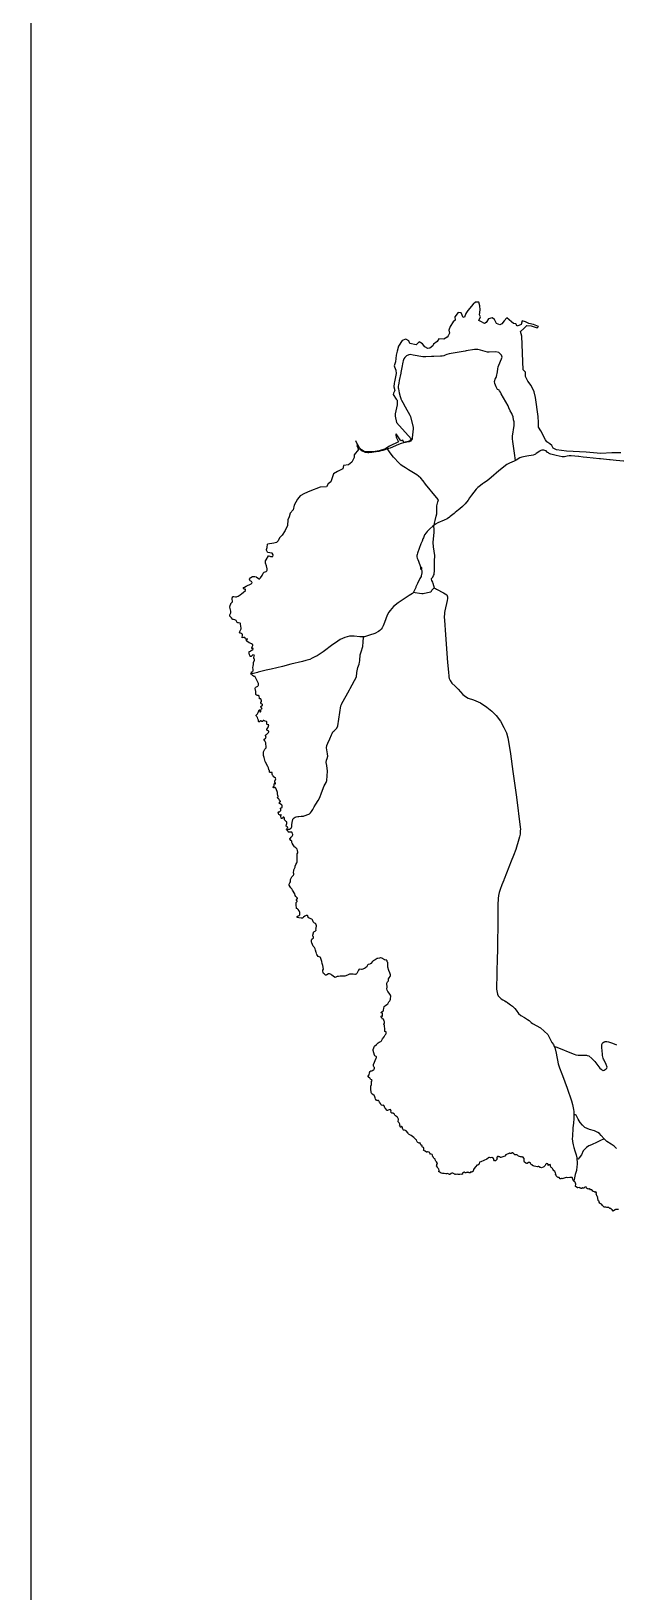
# Model space of a CAD drawing. Extents: x 0 to 452, y 0 to 685.
# Drawn here: x 0 to 90.6, y 123.3 to 365.3 of the extents above; entities that cross this region are included whole.
import ezdxf

# ---------------------------------------------------------------- set-up
doc = ezdxf.new("R2010")
doc.units = 0
doc.layers.get('0').update_dxf_attribs({"linetype": 'CONTINUOUS'})

msp = doc.modelspace()

# ---------------------------------------------------------------- linework, layer by layer
at = {"color": 7}
msp.add_lwpolyline([(0, 684.671111), (451.555556, 684.671111), (451.555556, 0), (0, 0), (0, 684.671111)], close=True, dxfattribs=at)
for points in [[(76.037943, 317.975148), (75.838403, 318.732517), (76.359852, 319.174592), (76.847127, 319.647535), (77.530634, 319.585799), (78.413681, 319.285937), (78.651806, 319.493194), (77.875694, 319.831641), (77.121632, 319.966137), (76.612309, 320.221901), (76.125035, 320.386163), (75.940929, 319.808489), (75.357743, 319.554931), (75.140564, 319.888967), (74.758021, 319.938576), (74.440521, 320.227413), (73.731658, 320.823828), (73.307222, 320.354193), (72.951137, 319.925347), (72.632535, 319.743446), (72.116597, 319.940781), (71.833273, 320.592318), (71.466163, 320.83816), (70.876363, 320.705868), (70.520278, 320.116068), (70.251285, 319.967239), (69.707787, 320.249462), (69.482891, 320.39388), (69.407925, 320.442387), (69.644948, 320.991398), (69.514861, 321.31), (69.597543, 322.061857), (69.523681, 322.686936), (69.375955, 323.278941), (68.876554, 323.249175), (68.499523, 322.952621), (67.66829, 321.98138), (67.373941, 321.526076), (67.164479, 320.921944), (66.968247, 320.888871), (66.669488, 321.592222)], [(66.669488, 321.592222), (66.182213, 321.671597), (65.692734, 321.012344), (65.747856, 320.474357), (65.389566, 320.195443), (64.925443, 319.521857), (64.750156, 318.926545), (64.827326, 318.459114), (64.629991, 318.05783), (64.480061, 317.843958), (63.97625, 317.535278), (63.202344, 317.602526), (62.924531, 317.162656), (62.387648, 316.769088), (62.239922, 316.519939), (61.79454, 316.125269), (61.464913, 316.06684), (61.032761, 316.341345), (60.652422, 316.826415), (60.119948, 317.094306), (59.659132, 316.67428), (58.691198, 316.86059), (58.519219, 317.292743), (58.076042, 317.524253), (57.532543, 317.340148), (56.961484, 316.453793), (56.757535, 315.695321), (56.603194, 315.044887), (56.48303, 313.993168), (56.282387, 313.394549), (56.343021, 313.236901), (56.530434, 312.743012), (56.577838, 312.233689), (56.318768, 310.926207), (56.275773, 310.707925), (56.199705, 310.162222), (56.36066, 309.583446), (56.188681, 309.171137), (56.126944, 308.961675)], [(91.413542, 299.903003), (90.033299, 299.885364), (88.283741, 299.820321), (86.040295, 300.013246), (82.967821, 300.141128), (81.422213, 300.366024), (80.92612, 300.642734), (80.703429, 301.044019), (80.390338, 301.308602), (79.93283, 301.638229), (79.705729, 301.909427), (79.029939, 303.308412), (78.666137, 303.910338), (78.62645, 304.629123), (78.61322, 305.550755), (78.195399, 308.506371), (77.973811, 309.354141), (77.525122, 310.355148), (76.986033, 311.037552), (76.629948, 311.735391), (76.624436, 312.436537), (76.272761, 312.783802), (76.037943, 317.975148)], [(56.126944, 308.961675), (56.554688, 308.237378), (56.731076, 308.065399), (56.736588, 307.364253), (56.398143, 305.957552), (56.40145, 305.608082), (56.643984, 304.634635), (58.89625, 302.094635), (58.666944, 301.714297), (57.768463, 301.519167), (57.58987, 301.852101), (57.305443, 301.74296), (56.586658, 302.855312), (56.515, 302.716406), (56.554688, 302.345989), (56.94605, 301.606259), (55.519505, 300.935981), (55.141372, 300.678012), (54.93191, 300.508238), (53.944132, 300.205069), (53.021398, 300.079392), (52.158194, 300.046319), (51.602569, 300.124592), (51.178134, 300.352795), (50.882682, 300.689037), (50.631328, 301.170799), (50.462656, 301.049531), (50.76362, 300.448707), (50.09224, 299.621884), (50.080113, 299.195243), (49.706389, 298.473151), (49.198168, 298.025564), (48.431979, 297.936267), (48.288663, 297.433559), (47.46184, 297.001406), (46.846684, 296.629887), (46.457526, 295.422726), (46.055139, 295.076562), (45.798273, 294.624566), (44.789549, 294.561727), (43.192127, 293.977439), (42.371918, 293.614739), (41.671875, 293.237708), (41.266181, 292.728385), (40.786623, 291.801241), (40.589288, 291.055998), (40.137292, 290.558802), (40.012717, 289.974514), (39.808768, 289.539054), (39.731597, 288.650495), (39.361181, 287.846823), (38.89375, 287.144575), (38.513412, 286.714627), (38.267569, 286.252708), (38.005191, 285.988125), (37.638082, 285.912057), (36.632665, 285.723542)], [(32.86125, 278.266701), (33.217335, 278.535694), (33.236076, 278.57428), (33.204106, 278.707674), (33.156701, 278.745156), (33.008976, 278.783741), (32.951649, 278.825634), (32.924088, 278.867526), (32.904245, 278.938082), (32.90645, 278.985486), (32.920781, 279.011944), (33.0652, 279.103446), (33.343012, 279.20928), (34.105894, 279.609462), (34.159913, 279.651354), (34.204011, 279.705373), (34.233776, 279.785851), (34.218342, 279.867431), (34.161016, 279.931371), (33.955963, 280.074687), (33.856745, 280.268715), (33.857847, 280.302891), (34.003368, 280.536606), (34.062899, 280.582908), (34.314254, 280.718507), (34.446545, 280.757092), (34.524818, 280.753785), (34.680261, 280.707482), (34.850035, 280.679922), (34.941537, 280.649054), (35.337309, 280.395495), (35.370382, 280.383368), (35.423299, 280.385573), (35.462986, 280.409826), (35.542361, 280.499123), (35.784896, 280.897101), (35.972309, 281.254288), (36.017509, 281.319332), (36.120035, 281.396502), (36.425408, 281.517769), (36.521319, 281.597144), (36.565417, 281.693056), (36.576441, 281.804401), (36.569826, 281.933385), (36.457379, 282.382075), (36.310755, 282.818637), (36.304141, 282.891398), (36.327292, 283.152674), (36.424306, 283.340087), (36.792518, 283.936502), (36.832205, 283.936502), (37.013004, 283.87697), (37.119939, 283.854922), (37.408776, 283.827361), (37.440747, 283.832873), (37.46059, 283.850512), (37.499175, 284.033516), (37.491458, 284.094149), (37.340425, 284.330069), (37.284201, 284.36204), (36.663533, 284.450234), (36.613924, 284.485512), (36.48053, 284.83388), (36.475018, 284.920972), (36.565417, 285.205399), (36.632665, 285.723542)], [(41.585886, 228.20533), (41.621163, 228.263759), (41.636597, 228.346441), (41.632188, 228.649609), (41.613446, 228.768672), (41.563837, 228.874505), (41.39737, 229.07184), (41.269488, 229.184288), (41.127274, 229.264766), (41.103021, 229.303351), (41.050104, 229.825903), (41.055616, 229.972526), (41.099713, 230.164349), (41.123967, 230.215061), (41.225391, 230.327509), (41.251849, 230.374913), (41.255156, 230.411293), (41.232005, 230.443264), (41.140504, 230.499488), (41.115148, 230.54138), (41.118455, 230.602014), (41.247439, 230.748637), (41.267283, 230.805963), (41.262873, 230.840139), (41.222083, 230.910694), (41.026953, 231.125668), (40.92112, 231.289931), (40.845052, 231.523646), (40.52645, 232.117856), (40.416207, 232.279913), (40.227691, 232.462917), (40.161545, 232.61395), (40.00941, 232.853177), (39.975234, 232.965625), (39.987361, 233.039488), (40.113038, 233.251155), (40.176979, 233.386753), (40.193516, 233.456207), (40.207847, 233.749453), (40.24092, 233.859696), (40.410694, 234.154045), (40.477943, 234.238932), (40.638898, 234.403194), (40.697326, 234.525564), (40.698429, 234.623681), (40.664254, 234.789045), (40.660946, 234.873932), (40.698429, 235.07678), (40.714965, 235.266398), (40.740321, 235.352387), (40.907891, 235.640121), (40.931042, 235.712882), (40.934349, 235.8573), (40.949783, 235.925651), (41.012622, 236.082196), (41.203342, 236.33796), (41.239722, 236.49671), (41.244132, 237.29046), (41.213264, 237.753481), (41.314687, 237.900104), (41.325712, 237.964045), (41.297049, 238.237448), (41.246337, 238.459037), (41.20224, 238.510851), (41.008212, 238.63322), (40.885842, 238.777639), (40.793238, 238.811814), (40.63559, 239.134826), (40.445972, 239.396102), (40.407387, 239.484297), (40.428333, 239.59895), (40.426129, 239.649662), (40.406285, 239.678325), (40.260764, 239.796285), (40.107526, 240.049844), (40.098707, 240.082917), (40.108629, 240.108273), (40.197925, 240.162292), (40.292734, 240.316632), (40.452587, 240.446719), (40.541884, 240.653976), (40.544088, 240.736658), (40.518733, 240.844696), (40.451484, 241.029905), (40.417309, 241.074002), (40.362187, 241.089436), (40.170365, 241.06408), (40.044687, 241.068489), (39.861684, 241.10928), (39.824201, 241.131328), (39.749236, 241.387092), (39.695217, 241.428984), (39.697422, 241.49072), (39.666554, 241.618602), (39.686398, 241.691363), (39.807665, 241.822552), (39.686398, 241.909644), (39.53316, 241.997838), (39.498984, 242.063984), (39.502292, 242.092648), (39.595998, 242.280061), (39.624662, 242.420069), (39.643403, 242.646068), (39.634583, 242.693472), (39.603715, 242.712213), (39.513316, 242.735364), (39.390946, 242.893012), (39.28842, 242.996641), (39.263064, 243.035226), (39.259757, 243.214922), (39.242118, 243.276658), (39.163845, 243.419974), (39.136285, 243.422179), (39.035963, 243.391311), (39.013915, 243.369262), (38.951076, 243.234766), (38.884931, 243.208307), (38.814375, 243.219332), (38.742717, 243.271146), (38.723976, 243.313038), (38.701927, 243.503759), (38.710747, 243.598568), (38.751537, 243.728655), (38.755946, 243.780469), (38.746024, 243.797005), (38.688698, 243.805825), (38.598299, 243.748498), (38.551997, 243.736371), (38.478134, 243.771649), (38.398759, 243.846614), (38.361276, 243.91717), (38.353559, 244.038437), (38.279696, 244.156398), (38.270877, 244.196085), (38.333715, 244.241285), (38.505694, 244.261128), (38.548689, 244.285382), (38.661137, 244.402239), (38.686493, 244.462873), (38.692005, 244.594062), (38.665547, 244.767144), (38.671059, 244.803524), (38.865087, 244.898333), (38.881623, 244.928099), (38.926823, 245.11441), (38.926823, 245.211424), (38.883828, 245.283082), (38.814375, 245.342613), (38.570738, 245.474905), (38.484748, 245.538845), (38.441754, 245.602787), (38.446163, 245.633655), (38.480338, 245.689878), (38.592787, 245.780278), (38.625859, 245.82217), (38.631372, 245.876189), (38.615938, 245.911467), (38.486953, 246.041554), (38.393247, 246.248811), (38.360174, 246.276371), (38.211345, 246.344722), (38.17717, 246.398741), (38.189297, 246.443941), (38.29072, 246.571823), (38.29072, 246.614818), (38.211345, 246.750417), (38.183785, 247.008385), (38.205833, 247.164931), (38.190399, 247.261944), (38.155122, 247.372187), (37.919201, 247.904662), (37.886129, 247.950963), (37.805651, 248.0127), (37.774783, 248.022621), (37.725174, 248.017109), (37.640287, 247.984037), (37.597292, 247.979627), (37.522326, 248.022621), (37.491458, 248.08987), (37.495868, 248.13066), (37.648004, 248.270668), (37.662335, 248.318073), (37.665643, 248.445955), (37.685486, 248.558403), (37.716354, 248.624549), (37.799037, 248.581554), (37.848646, 248.579349), (37.875104, 248.605807), (37.886129, 248.658724), (37.867387, 248.710538), (37.785807, 248.830703), (37.770373, 248.928819), (37.781398, 249.002682), (37.912587, 249.337821), (37.90928, 249.377509), (37.866285, 249.444757), (37.639184, 249.610121), (37.586268, 249.67296), (37.499175, 249.833915), (37.405469, 249.951875), (37.362474, 250.059913), (37.340425, 250.22197), (37.34263, 250.298038), (37.331606, 250.327804), (37.022925, 250.357569), (36.955677, 250.401667), (36.944653, 250.436944), (36.958984, 250.608924), (36.94355, 250.647509), (36.850946, 250.768776), (36.833307, 250.815078), (36.811259, 251.049896), (36.691094, 251.290226), (36.30855, 251.937352), (36.258941, 252.042083), (36.197205, 252.240521), (36.114523, 252.649523), (36.019713, 252.991276), (35.987743, 253.264679), (35.99546, 253.454297), (36.015304, 253.543594), (36.224766, 253.96803), (36.401155, 254.144418), (36.420998, 254.197335), (36.425408, 254.339549), (36.38572, 254.83013), (36.35816, 254.955807), (36.247917, 255.137708), (36.19941, 255.264488), (36.097986, 255.418828), (36.096884, 255.479462), (36.124444, 255.521354), (36.300833, 255.594114), (36.393437, 255.744045), (36.401155, 255.79145), (36.386823, 255.898385), (36.328394, 256.057135), (36.335009, 256.119974), (36.368082, 256.160764), (36.47612, 256.240139), (36.79362, 256.54441), (36.839922, 256.622682), (36.855356, 256.709774), (36.838819, 256.734028), (36.717552, 256.824427), (36.542266, 256.909314), (36.522422, 256.928056), (36.515807, 256.998611), (36.54447, 257.081293), (36.736293, 257.331545), (36.759444, 257.381155), (36.853151, 257.711884), (36.559905, 257.798976), (36.529037, 257.827639), (36.511398, 257.974262), (36.522422, 258.173802), (36.499271, 258.235538), (36.466198, 258.256484), (36.284297, 258.28625), (36.064913, 258.411927), (36.032943, 258.415234), (35.980026, 258.385469), (35.896241, 258.256484), (35.847734, 258.223412), (35.791511, 258.222309), (35.754028, 258.244357), (35.690087, 258.313811), (35.627248, 258.341371), (35.586458, 258.330347), (35.424401, 258.230026), (35.365972, 258.213489), (35.306441, 258.217899), (35.240295, 258.266406), (35.225963, 258.304991), (35.21053, 258.462639), (35.126745, 258.64895), (35.099184, 258.849592), (35.05178, 258.944401), (34.987838, 259.028186), (34.915078, 259.076693), (34.88421, 259.127405), (34.872083, 259.204575), (34.880903, 259.239852), (35.058394, 259.462543), (35.159818, 259.623498), (35.358255, 260.035807), (35.392431, 260.060061), (35.427708, 260.056753), (35.444245, 260.02809), (35.449757, 259.972969), (35.418889, 259.804297), (35.422196, 259.771224), (35.458576, 259.731537), (35.522518, 259.721614), (35.556693, 259.75138), (35.583151, 259.797682), (35.608507, 259.91013), (35.583151, 260.041319), (35.586458, 260.082109), (35.633863, 260.138333), (35.768359, 260.239757), (35.783793, 260.278342), (35.766155, 260.326849), (35.67355, 260.402917), (35.618429, 260.471267), (35.595278, 260.55395), (35.607405, 260.598047), (35.639375, 260.637734), (35.849939, 260.784357), (35.866476, 260.820738), (35.860963, 260.859323), (35.817969, 260.914444), (35.647092, 261.012561), (35.623941, 261.039019), (35.6052, 261.112882), (35.621736, 261.194462), (35.690087, 261.352109), (35.703316, 261.430382), (35.602995, 261.740165), (35.586458, 261.761111), (35.545668, 261.771033), (35.432118, 261.745677), (35.39684, 261.764418), (35.371484, 261.847101), (35.359358, 262.167908), (35.341719, 262.217517), (35.311953, 262.252795), (35.260139, 262.282561), (35.203915, 262.294687), (35.03855, 262.297995), (34.960278, 262.322248), (34.88421, 262.36855), (34.854444, 262.401623), (34.837908, 262.457847), (34.825781, 262.594549), (34.805937, 262.664002), (34.810347, 262.700382), (34.84342, 262.775347), (34.824679, 262.824957), (34.830191, 262.923073), (34.724358, 263.362943), (34.724358, 263.436806), (34.757431, 263.506259), (34.800425, 263.547049), (35.126745, 263.745486), (35.193993, 263.808325), (35.241398, 263.885495), (35.251319, 263.925182), (35.250217, 264.053064), (35.234783, 264.1148), (34.819167, 264.976901), (34.738689, 265.177543), (34.708924, 265.208412), (34.57112, 265.224948), (34.446545, 265.270148), (34.303229, 265.373776), (34.25803, 265.43), (34.213932, 265.55237), (34.161016, 265.889713), (34.16322, 265.949245), (34.304332, 265.94263), (34.328585, 265.961371), (34.37158, 266.052873), (34.391424, 266.128941), (34.406858, 266.287691), (34.373785, 266.617318), (34.396936, 266.847726), (34.452057, 267.089158), (34.468594, 267.425399), (34.49395, 267.510287), (34.631754, 267.763845), (34.635061, 267.836606), (34.608602, 267.907162), (34.529227, 268.040556), (34.506076, 268.113316), (34.514896, 268.193793), (34.585451, 268.373489), (34.596476, 268.458377), (34.584349, 268.495859), (34.555686, 268.528932), (34.508281, 268.556493), (34.363863, 268.569722), (34.293307, 268.541059), (34.123533, 268.344826), (34.069514, 268.320573), (34.015495, 268.326085), (33.964783, 268.352543), (33.921788, 268.392231), (33.877691, 268.461684), (33.843516, 268.565312), (33.792804, 268.855252), (33.788394, 269.094479), (33.806033, 269.116528), (33.990139, 269.178264), (34.098177, 269.233385), (34.337405, 269.416389), (34.402448, 269.496866), (34.411268, 269.539861), (34.387014, 269.575139), (34.32638, 269.592778), (34.191884, 269.588368), (34.201806, 269.657821), (34.278976, 269.807752), (34.320868, 269.929019), (34.342917, 270.054696), (34.334097, 270.173759), (34.307639, 270.205729), (34.159913, 270.290616), (33.84572, 270.433932), (33.78178, 270.447162), (33.409158, 270.686389), (33.383802, 270.739306), (33.391519, 270.801042), (33.516094, 271.049088), (33.494045, 271.085469), (33.291198, 271.032552), (33.240486, 271.045781), (33.216233, 271.076649), (33.153394, 271.242014), (33.130243, 271.277292), (32.930703, 271.250833), (32.720139, 271.240912), (32.690373, 271.268472), (32.689271, 271.300443), (32.748802, 271.534158), (32.735573, 271.745825), (32.722344, 271.787717), (32.691476, 271.829609), (32.599974, 271.904575), (32.499653, 271.945364), (32.366259, 271.966311), (32.336493, 271.981745), (32.313342, 272.023637), (32.314444, 272.088681), (32.34421, 272.187899), (32.522804, 272.612335), (32.53934, 272.69171), (32.528316, 272.778802), (32.47099, 272.978342), (32.464375, 273.413802), (32.452248, 273.456797), (32.378386, 273.49428), (32.136953, 273.52184), (32.018993, 273.561528), (31.947335, 273.606727), (31.881189, 273.681693), (31.757717, 273.898871), (31.688264, 273.969427), (31.581328, 274.013524), (31.377379, 274.03888), (31.267136, 274.074158), (31.208707, 274.123767), (31.059879, 274.317795), (30.843802, 274.508516), (30.804115, 274.565842), (30.784271, 274.646319), (30.815139, 274.786328), (30.952943, 275.104931), (30.967274, 275.23171), (30.954045, 275.346363), (30.827266, 275.78072), (30.810729, 275.954905), (30.836085, 276.216181), (30.920972, 276.490686), (30.952943, 276.552422), (31.11941, 276.722196), (31.185556, 276.81921), (31.205399, 276.883151), (31.204297, 276.93276), (31.144766, 277.148837), (31.159097, 277.429957), (31.178941, 277.498307), (31.22855, 277.588707), (31.312335, 277.637213), (31.414861, 277.641623), (31.688264, 277.597526), (31.820556, 277.597526), (31.91316, 277.615165), (32.085139, 277.678003), (32.243889, 277.770607), (32.391615, 277.881953), (32.635252, 278.095825), (32.86125, 278.266701)], [(53.655295, 199.428585), (53.62553, 199.47158), (53.541745, 199.532213), (53.445833, 199.55316), (53.427092, 199.566389), (53.408351, 199.653481), (53.377483, 199.697578), (53.315747, 199.876172), (53.283776, 200.049253), (53.229757, 200.230052), (53.183455, 200.271944), (52.969583, 200.404236), (52.825165, 200.539835), (52.766736, 200.621415), (52.723741, 200.708507), (52.681849, 200.884896), (52.650981, 201.148377), (52.635547, 201.566198), (52.665312, 201.724948), (52.738073, 201.957561), (52.761224, 202.095364), (52.74138, 202.269549), (52.768941, 202.412864), (52.835087, 202.599175), (52.811936, 202.659809), (52.635547, 202.739184), (52.604679, 202.771155), (52.54184, 202.901241), (52.495538, 202.961875), (52.283872, 203.085347), (52.235365, 203.141571), (52.215521, 203.202205), (52.229852, 203.248507), (52.357734, 203.417179), (52.377578, 203.477812), (52.429393, 203.790903), (52.476797, 203.903351), (52.516484, 203.95296), (52.670825, 204.055486), (52.7502, 204.087457), (52.828472, 204.102891), (52.94974, 204.172344), (53.10408, 204.226363), (53.13605, 204.251719), (53.174636, 204.324479), (53.22645, 204.5152), (53.209913, 204.579141), (53.09967, 204.721354), (53.066597, 204.800729), (53.039037, 204.918689), (53.039037, 204.967196), (53.065495, 205.06862), (53.500955, 206.068524), (53.525208, 206.153412), (53.528516, 206.206328), (53.515287, 206.249323), (53.456858, 206.316571), (53.2948, 206.422405), (53.239679, 206.490755), (53.0225, 207.218359), (53.012578, 207.284505), (53.0225, 207.378212), (53.201094, 207.884227), (53.228655, 207.92171), (53.54395, 208.164245), (53.803021, 208.403472), (53.954054, 208.523637), (54.047761, 208.572144), (54.196588, 208.618446), (54.224149, 208.6427), (54.298012, 208.758455), (54.450148, 209.058316), (54.694887, 209.370304), (54.878993, 209.649219), (54.989236, 209.789227), (55.005773, 209.858681), (55.010182, 210.110035), (54.992543, 210.125469), (54.840408, 210.167361), (54.816155, 210.196024), (54.801823, 210.246736), (54.801823, 210.431944), (54.755521, 211.166163), (54.675043, 211.25987), (54.65079, 211.310582), (54.665122, 211.348064), (54.737882, 211.432951), (54.766545, 211.49138), (54.788594, 211.641311), (54.774262, 211.687613), (54.710321, 211.775807), (54.625434, 212.072361), (54.602283, 212.09441), (54.48322, 212.081181), (54.458967, 212.096614), (54.387309, 212.228906), (54.279271, 212.350174), (54.2473, 212.415217), (54.237379, 212.495694), (54.250608, 212.576172), (54.286988, 212.586094), (54.417075, 212.533177), (54.440226, 212.535382), (54.464479, 212.565148), (54.443533, 212.808785), (54.465582, 212.976354), (54.447943, 212.998403), (54.390616, 213.029271), (54.26053, 213.062344), (54.269349, 213.105338), (54.354236, 213.216684), (54.554879, 213.393073), (54.600078, 213.454809), (54.634254, 213.551823), (54.658507, 213.727109), (54.734575, 214.0402), (54.774262, 214.098628), (54.940729, 214.196745), (55.120425, 214.363212), (55.28579, 214.472352), (55.349731, 214.572674), (55.369575, 214.691736), (55.434618, 214.776623), (55.572422, 214.916632), (55.657309, 215.033489), (55.711328, 215.215391), (55.765347, 215.721406), (55.704713, 215.836059), (55.593368, 215.969453), (55.507379, 216.118281), (55.264844, 216.393889), (55.20862, 216.483186), (55.171137, 216.573585), (55.153498, 216.796276), (55.194288, 217.065269), (55.189879, 217.139132), (55.110504, 217.505139), (55.119323, 217.599948), (55.143576, 217.692552), (55.246102, 217.900912), (55.366268, 218.04092), (55.405955, 218.116988), (55.387213, 218.231641), (55.411467, 218.320937), (55.490842, 218.482995), (55.656207, 218.717812), (55.724557, 218.863333), (55.708021, 218.959245), (55.585651, 219.291076), (55.433516, 219.653776), (55.28579, 220.132231), (55.270356, 220.23145), (55.267049, 220.370356), (55.287995, 220.720929), (55.274766, 220.860937), (55.195391, 220.98441), (55.176649, 221.113394), (55.136962, 221.189462), (55.04105, 221.278759), (55.006875, 221.294193), (54.859149, 221.266632), (54.801823, 221.277656), (54.595668, 221.37026), (54.563698, 221.398924), (54.518498, 221.473889), (54.478811, 221.510269), (54.355338, 221.576415), (54.191076, 221.622717), (54.128238, 221.618307), (53.981615, 221.573107), (53.725851, 221.515781), (53.631042, 221.478299), (53.343307, 221.2975), (53.010373, 221.144262), (52.883594, 221.05276), (52.625625, 220.717621), (52.568299, 220.670217), (52.475694, 220.623915), (52.244184, 220.568793), (52.181345, 220.536823), (52.144965, 220.488316), (52.088741, 220.357127), (52.013776, 220.229245), (51.900226, 220.096953), (51.831875, 220.044037), (51.676432, 219.963559), (51.274045, 219.816936), (51.19467, 219.809219), (50.863941, 219.867648), (50.83197, 219.858828), (50.748186, 219.66921), (50.479193, 219.194062), (50.376667, 219.086024), (50.309418, 219.050746), (50.236658, 219.035312), (50.16059, 219.03421), (49.921363, 219.063976), (49.485903, 219.084922), (49.362431, 219.072795), (49.02178, 218.92066), (48.608368, 218.774037), (48.416545, 218.748681), (48.061563, 218.768524), (47.871944, 218.743168), (47.615078, 218.727734), (47.443099, 218.696866), (47.210486, 218.593238), (47.133316, 218.576701), (47.052838, 218.580009), (47.020868, 218.59434), (46.622891, 218.934991), (46.50934, 219.014366), (46.390278, 219.07941), (46.265703, 219.122405), (46.080495, 219.100356), (45.851189, 218.970269), (45.745356, 218.926172), (45.662674, 218.919557), (45.619679, 218.933889), (45.454314, 219.046337), (45.314306, 219.195165), (45.264696, 219.280052), (45.237136, 219.353915), (45.210677, 219.509357), (45.212882, 219.667005), (45.28895, 219.86434), (45.188629, 220.405634), (45.101537, 220.701085), (45.061849, 221.031814), (44.909713, 221.517986), (44.831441, 221.633741), (44.77191, 221.683351), (44.4952, 221.823359), (44.255972, 222.113299), (44.208568, 222.202595), (44.192031, 222.287482), (44.20967, 222.341502), (44.16447, 222.455052), (44.082891, 222.800113), (44.007925, 223.005165), (43.915321, 223.182656), (43.729011, 223.424088), (43.622075, 223.685364), (43.484271, 223.938924), (43.453403, 224.052474), (43.472144, 224.405252), (43.520651, 224.51329), (43.744444, 224.718342), (43.7698, 224.776771), (43.756571, 224.853941), (43.679401, 224.978516), (43.66066, 225.029227), (43.66066, 225.092066), (43.738932, 225.494453), (43.785234, 225.595877), (43.832639, 225.643281), (44.01454, 225.729271), (44.078481, 225.772266), (44.149037, 225.854948), (44.16888, 225.906762), (44.145729, 226.109609), (44.150139, 226.17796), (44.21849, 226.549479), (44.195338, 226.7402), (44.139115, 226.893437), (44.097222, 226.932023), (43.894375, 226.975017), (43.792951, 227.062109), (43.708064, 227.194401), (43.58349, 227.48434), (43.540495, 227.547179), (43.490886, 227.579149), (43.074167, 227.752231), (42.946285, 227.84263), (42.928646, 227.890035), (42.908802, 228.074141), (42.888958, 228.11934), (42.852578, 228.15572), (42.807379, 228.177769), (42.758872, 228.184384), (42.633194, 228.167847), (42.510825, 228.122648), (42.395069, 228.055399), (42.193325, 227.895547), (42.078672, 227.763255), (42.044497, 227.740104), (41.997092, 227.72908), (41.861493, 227.757743), (41.499896, 227.794123), (41.272795, 227.844835), (41.222083, 227.874601), (41.19783, 227.92421), (41.208854, 227.96941), (41.241927, 228.007995), (41.377526, 228.092882), (41.540686, 228.16895), (41.585886, 228.20533)], [(57.100391, 195.667092), (57.156615, 195.74316), (57.172049, 195.78395), (57.164332, 195.821432), (57.045269, 196.02428), (56.894236, 196.162083), (56.869983, 196.216102), (56.86888, 196.274531), (56.927309, 196.480686), (56.926207, 196.574392), (56.898646, 196.664792), (56.849037, 196.765113), (56.75974, 196.901814), (56.707925, 196.958038), (56.627448, 197.009852), (56.454366, 197.094739), (56.408064, 197.134427), (56.370582, 197.2127), (56.345226, 197.33066), (56.320972, 197.378064), (56.183168, 197.467361), (56.099384, 197.500434), (55.960477, 197.503741), (55.898741, 197.532405), (55.786293, 197.627213), (55.768655, 197.666901), (55.777474, 197.891797), (55.770859, 197.955738), (55.745504, 198.013064), (55.694792, 198.057162), (55.641875, 198.062674), (55.354141, 197.976684), (55.236181, 197.917153), (55.20421, 197.91605), (55.173342, 197.933689), (54.938524, 198.228038), (54.81395, 198.35592), (54.69599, 198.64145), (54.6552, 198.694366), (54.621024, 198.71862), (54.540547, 198.734054), (54.412665, 198.725234), (54.33329, 198.736259), (54.268247, 198.790278), (54.155799, 199.015174), (53.984922, 199.247787), (53.905547, 199.417561), (53.851528, 199.468273), (53.800816, 199.477092), (53.744592, 199.468273), (53.655295, 199.428585)], [(90.192049, 182.340912), (90.132518, 182.369575), (90.091727, 182.479818), (90.054245, 182.537144), (89.919748, 182.647387), (89.859115, 182.715738), (89.82053, 182.728967), (89.762101, 182.709123), (89.688238, 182.737787), (89.630912, 182.776371), (89.579097, 182.853542), (89.532795, 182.873385), (89.383967, 182.867873), (89.332153, 182.905356), (89.2175, 182.907561), (89.074184, 182.956068), (88.832752, 182.967092), (88.754479, 182.988038), (88.714792, 183.021111), (88.564861, 183.204114), (88.478872, 183.361762), (88.430365, 183.423498), (88.289254, 183.460981), (88.253976, 183.479722), (88.164679, 183.569019), (88.056641, 183.728871), (88.031285, 183.858958), (88.014748, 183.886519), (87.903403, 183.972509), (87.889071, 183.994557), (87.847179, 184.317569), (87.806389, 184.412378), (87.816311, 184.484037), (87.804184, 184.522621), (87.75237, 184.58987), (87.580391, 185.015408), (87.641024, 185.112422), (87.631102, 185.180773), (87.542908, 185.311962), (87.517552, 185.327396), (87.408412, 185.277787), (87.355495, 185.273377), (87.302578, 185.311962), (87.148238, 185.38362), (87.060043, 185.446458), (86.947595, 185.582057), (86.893576, 185.628359), (86.862708, 185.637179), (86.774514, 185.629462), (86.727109, 185.640486), (86.615764, 185.771675), (86.583793, 185.793724), (86.554028, 185.791519), (86.484575, 185.756241), (86.35559, 185.767266), (86.23322, 185.804748), (86.084393, 185.898455), (86.063446, 185.93704), (86.043602, 186.058307), (86.022656, 186.072639), (85.803273, 186.045078), (85.7702, 186.007595), (85.715078, 185.906172), (85.659957, 185.881918), (85.556328, 185.877509), (85.447187, 185.916094), (85.389861, 185.921606), (85.368915, 185.911684), (85.336944, 185.833412), (85.298359, 185.81908), (85.179297, 185.829002), (85.144019, 185.852153), (85.082283, 185.93704), (85.047005, 185.963498), (84.942274, 185.981137), (84.760373, 185.935937), (84.679896, 185.959088), (84.472639, 186.079253), (84.405391, 186.147604), (84.387752, 186.20934), (84.410903, 186.520226), (84.399879, 186.675668), (84.331528, 186.831111), (84.279713, 186.88072), (84.180495, 186.914896), (84.136398, 186.949071), (84.068047, 187.038368), (83.987569, 187.222474), (83.903785, 187.498082), (83.8652, 187.534462), (83.499193, 187.523437), (83.214766, 187.478238), (83.168463, 187.480443), (83.006406, 187.56092), (82.971129, 187.567535), (82.914905, 187.557613), (82.487162, 187.391146), (82.417708, 187.388941), (82.333924, 187.32941), (82.308568, 187.334922), (82.240217, 187.386736), (82.213759, 187.392248), (82.061623, 187.334922), (82.019731, 187.332717), (81.977838, 187.353663), (81.860981, 187.537769), (81.826806, 187.559818), (81.727587, 187.538871), (81.690104, 187.544384), (81.610729, 187.585174), (81.472925, 187.707543), (81.400165, 187.817787), (81.375912, 187.892752), (81.27559, 188.018429), (81.273386, 188.039375), (81.313073, 188.109931), (81.289922, 188.213559), (81.228186, 188.351363), (81.15763, 188.464913), (80.987856, 188.612639), (80.959193, 188.653429), (80.88974, 188.858481), (80.811467, 188.930139), (80.729887, 189.041484), (80.607518, 189.10322), (80.541372, 189.217873), (80.521528, 189.291736), (80.501684, 189.481354), (80.476328, 189.528759), (80.433333, 189.556319), (80.281198, 189.507812), (80.252535, 189.484662), (80.210643, 189.419618), (80.167648, 189.390955), (80.12796, 189.401979), (80.080556, 189.457101), (80.118038, 189.529861), (80.08717, 189.643412), (80.049687, 189.679792), (79.89645, 189.728299), (79.868889, 189.723889), (79.782899, 189.622465), (79.743212, 189.5475), (79.731085, 189.480252), (79.65171, 189.418516), (79.454375, 189.19362), (79.377205, 189.138498), (79.120338, 189.056918), (79.020018, 189.083377), (78.887726, 189.077864), (78.624245, 189.236614), (78.58125, 189.227795), (78.494158, 189.179288), (77.966094, 189.287326), (77.881207, 189.334731), (77.786398, 189.362292), (77.763247, 189.379931), (77.676155, 189.505607), (77.573629, 189.519939), (77.514097, 189.561832), (77.467795, 189.613646), (77.407162, 189.748142), (77.381806, 189.782318), (77.246207, 189.849566), (77.144783, 189.876024), (77.084149, 189.858385), (76.881302, 189.715069), (76.847127, 189.707352), (76.665226, 189.78783), (76.48112, 189.938863), (76.430408, 190.021545), (76.420486, 190.118559), (76.445842, 190.426137), (76.428203, 190.464722), (76.2, 190.722691), (76.076528, 190.714974), (76.005972, 190.752457), (75.873681, 190.760174), (75.545156, 190.8627), (75.386406, 190.983967), (75.277266, 191.030269), (75.051268, 191.042396), (74.988429, 191.066649), (74.808733, 191.220989), (74.61691, 191.348871), (74.540842, 191.381944), (74.496745, 191.384149), (74.409653, 191.278316), (74.361146, 191.244141), (74.301615, 191.238628), (74.271849, 191.254062), (74.193576, 191.332335), (74.143967, 191.337847), (73.559679, 191.067752), (73.521094, 191.032474), (73.516684, 191.004913), (73.536528, 190.938767), (73.528811, 190.914514), (73.429592, 190.832934), (72.782465, 190.628984), (72.731754, 190.628984), (72.656788, 190.720486), (72.482604, 190.73592), (72.418663, 190.777812), (72.35362, 190.789939), (72.288576, 190.774505), (72.245582, 190.750252), (72.221328, 190.716076), (72.18605, 190.625677), (72.182743, 190.566146), (72.216918, 190.475746), (72.204792, 190.410703), (72.160694, 190.312587), (72.053759, 190.196832), (71.962257, 190.140607), (71.844297, 190.102023), (71.820043, 190.114149), (71.737361, 190.276207), (71.741771, 190.380937), (71.662396, 190.494488), (71.43309, 190.625677), (71.226936, 190.610243), (71.054957, 190.633394), (70.954636, 190.630087), (70.907231, 190.61355), (70.640443, 190.394167), (69.703377, 189.948785), (69.512656, 189.926736), (69.4873, 189.9102), (69.442101, 189.70625), (69.384774, 189.580573), (69.307604, 189.482457), (69.263507, 189.449384), (69.108064, 189.42954), (69.045226, 189.382135), (68.968056, 189.265278), (68.871042, 189.19362), (68.654965, 188.911398), (68.585512, 188.78572), (68.512752, 188.538776), (68.474167, 188.490269), (68.327543, 188.372309), (68.297778, 188.35908), (68.198559, 188.40428), (68.169896, 188.396562), (68.046424, 188.283012), (67.974766, 188.24553), (67.920747, 188.251042), (67.820425, 188.306163), (67.738845, 188.333724), (67.698056, 188.362387), (67.662778, 188.364592), (67.609861, 188.328212), (67.501823, 188.335929), (67.369531, 188.262066), (67.267005, 188.275295), (67.113768, 188.342543), (67.061953, 188.345851), (67.02888, 188.334826), (66.935174, 188.254349), (66.852491, 188.205842), (66.841467, 188.062526), (66.817213, 188.034965), (66.780833, 188.021736), (66.654054, 188.059219), (66.444592, 188.012917), (66.215287, 187.99638), (66.110556, 188.076857), (66.078585, 188.080165), (65.896684, 188.017326), (65.819514, 188.033863), (65.64974, 188.025043), (65.623281, 188.033863), (65.553828, 188.101111), (65.36862, 188.214662), (65.231918, 188.213559), (65.12829, 188.172769), (64.879141, 188.028351), (64.835043, 188.020634), (64.730312, 188.076857), (64.641016, 188.108828), (64.480061, 188.136389), (64.376432, 188.098906), (64.279418, 188.105521), (64.020347, 188.184896), (63.741432, 188.168359), (63.567248, 188.212457), (63.231007, 188.406484), (63.197934, 188.44066), (63.192422, 188.467118), (63.243134, 188.611537), (63.228802, 188.655634), (63.154939, 188.769184), (63.173681, 188.850764), (63.153837, 188.879427), (63.093203, 188.927934), (62.98737, 189.135191), (62.825312, 189.330321), (62.823108, 189.35237), (62.871615, 189.437257), (62.884844, 189.565139), (62.967526, 189.691918), (62.971936, 189.722787), (62.921224, 189.836337), (62.827518, 189.968628), (62.727196, 190.056823), (62.609236, 190.270694), (62.598212, 190.380937), (62.569549, 190.439366), (62.444974, 190.475746), (62.399774, 190.515434), (62.364497, 190.66316), (62.320399, 190.671979), (62.303863, 190.696232), (62.306068, 190.768993), (62.218976, 190.872621), (62.188108, 190.956406), (62.183698, 191.009323), (62.224488, 191.045703), (62.175981, 191.097517), (61.997387, 191.169175), (61.932344, 191.16697), (61.9125, 191.181302), (61.816588, 191.33454), (61.736111, 191.401788), (61.689809, 191.458012), (61.621458, 191.444783), (61.496884, 191.526363), (61.44066, 191.517543), (61.348056, 191.477856), (61.308368, 191.472344), (61.260963, 191.482266), (61.062526, 191.623377), (60.867396, 191.709366), (60.838733, 191.747951), (60.843143, 191.841658), (60.88283, 191.990486), (60.877318, 192.073168), (60.829913, 192.199948), (60.808967, 192.218689), (60.68329, 192.24184), (60.639193, 192.273811), (60.614939, 192.309088), (60.630373, 192.390668), (60.607222, 192.438073), (60.422014, 192.602335), (60.325, 192.732422), (60.315078, 192.854792), (60.295234, 192.893377), (60.267674, 192.902196), (60.103412, 192.88566), (60.015217, 192.91763), (59.954583, 192.957318), (59.832213, 193.084097), (59.774887, 193.174496), (59.707639, 193.359705), (59.607318, 193.435773), (59.545582, 193.51625), (59.40447, 193.63862), (59.317379, 193.766502), (58.924913, 194.06526), (58.590877, 194.231727), (58.504887, 194.301181), (58.427717, 194.440087), (58.126754, 194.755382), (58.002179, 194.83145), (57.874297, 194.875547), (57.749722, 194.865625), (57.718854, 194.876649), (57.656016, 194.936181), (57.614123, 195.015556), (57.528134, 195.373845), (57.506085, 195.415738), (57.465295, 195.451016), (57.420095, 195.46204), (57.39033, 195.444401), (57.34072, 195.359514), (57.305443, 195.33967), (57.245912, 195.356207), (57.202917, 195.394792), (57.188585, 195.439991), (57.184175, 195.565668), (57.172049, 195.610868), (57.135668, 195.646146), (57.100391, 195.667092)], [(90.192049, 182.340912), (90.2152, 182.380599), (90.275833, 182.442335), (90.504037, 182.584549), (90.616484, 182.624236), (91.04974, 182.655104)]]:
    msp.add_lwpolyline(points, dxfattribs=at)
at = {"color": 2}
for points in [[(58.758446, 315.161745), (58.518116, 315.119852), (58.181875, 314.957795), (57.917292, 314.710851), (57.745312, 314.458394), (57.640582, 314.19822), (57.586562, 313.947969), (57.446554, 313.126658), (57.316467, 312.365981), (57.288906, 312.235894), (57.047474, 311.114722), (56.969201, 310.712335), (56.921797, 310.457674), (56.905261, 310.231675), (56.898646, 310.109306), (56.905261, 309.983628), (56.926207, 309.819366), (57.057396, 309.230668), (57.199609, 308.621024), (57.23158, 308.49204), (57.275677, 308.345417), (57.299931, 308.281476), (57.339618, 308.199896), (57.415686, 308.051068), (57.592075, 307.720338), (57.973516, 307.05447), (58.70112, 305.770139), (58.802543, 305.522092), (59.225877, 303.829861), (59.210443, 303.645755), (59.060512, 302.209288)], [(63.436059, 314.892752), (62.422925, 314.83763), (62.035972, 314.848655), (61.177179, 314.788021), (61.11875, 314.784713), (61.010712, 314.778099), (60.722977, 314.811172), (59.211545, 315.075755), (58.758446, 315.161745)], [(67.445599, 315.735009), (67.280234, 315.692014), (66.651849, 315.568542), (65.111754, 315.306163), (64.773307, 315.248837), (64.443681, 315.15513), (64.189019, 315.033863), (63.947587, 314.931337), (63.688516, 314.896059), (63.436059, 314.892752)], [(69.240356, 315.927934), (69.14224, 315.941163), (69.045226, 315.945573), (68.951519, 315.949982), (68.73875, 315.937856), (67.445599, 315.735009)], [(74.663212, 301.684531), (74.622422, 302.094635), (74.632344, 302.481588), (74.871571, 304.165), (74.847318, 304.739366), (74.792196, 305.021588), (74.690773, 305.496736), (74.552969, 305.849514), (74.503359, 305.989523), (74.2498, 306.418368), (74.070104, 306.881389), (73.955451, 307.180148), (72.878377, 309.074123), (72.758212, 309.307838), (72.622613, 309.512891), (72.552057, 309.602187), (72.466068, 309.655104), (72.31283, 309.739991), (72.181641, 309.918585), (72.06809, 310.119227), (71.963359, 310.398142), (71.895009, 310.656111), (71.824453, 310.95046), (71.853116, 311.144488), (71.87737, 311.232682), (71.91375, 311.323082), (72.069193, 311.590972), (72.137543, 311.719957), (72.279757, 312.45197), (72.343698, 312.913889), (72.375668, 313.230287), (73.010668, 314.752743), (72.914757, 315.061424), (72.47158, 315.488064), (72.054861, 315.565234), (71.003143, 315.507908), (70.76171, 315.514523), (69.658177, 315.832023), (69.240356, 315.927934)], [(50.684245, 300.981181), (50.299497, 301.781545)], [(55.227361, 300.504931), (54.488733, 300.270113), (54.212023, 300.194045), (53.898932, 300.122387), (53.49875, 300.054037), (53.102977, 300.007734), (52.814141, 299.968047), (52.361042, 299.932769), (52.176936, 299.932769), (51.993932, 299.940486), (51.872665, 299.958125), (51.751398, 299.982378), (51.603672, 300.036398), (51.462561, 300.101441), (51.328064, 300.181918), (51.189158, 300.275625), (51.106476, 300.346181), (51.025998, 300.428863), (50.957648, 300.510443), (50.884887, 300.605252), (50.684245, 300.981181)], [(59.034054, 302.083611), (58.944757, 301.900607), (58.829002, 301.731936), (58.617335, 301.621693), (58.246918, 301.559957), (57.375998, 301.359314), (56.922899, 301.178516), (55.659514, 300.651554), (55.227361, 300.504931)], [(58.027535, 297.586797), (57.527031, 297.871224), (57.312057, 298.031076), (57.057396, 298.289045), (56.176554, 299.229418), (55.624236, 299.901901), (55.227361, 300.504931)], [(59.060512, 302.209288), (59.055, 302.151962), (59.034054, 302.083611)], [(75.072213, 298.730017), (74.93441, 299.843472), (74.663212, 301.684531)], [(63.116354, 292.61263), (62.817595, 293.000686), (61.119852, 295.054514), (60.757153, 295.548403), (60.382326, 295.995989), (60.058212, 296.289236), (59.756146, 296.506415), (58.514809, 297.26158), (58.027535, 297.586797)], [(62.454896, 288.710026), (62.516632, 289.00217), (62.62467, 289.417787), (62.802162, 290.091371), (62.881537, 290.461788), (62.877127, 290.785903), (62.873819, 291.080252), (62.876024, 291.367986), (62.895868, 291.707535), (63.02375, 292.285208), (63.116354, 292.61263)], [(62.053611, 280.406519), (62.269687, 280.63362), (62.387648, 280.862925), (62.447179, 281.016163), (62.533168, 281.700773), (62.530963, 281.836371), (62.526554, 282.008351), (62.504505, 282.337977), (62.504505, 283.00605), (62.507812, 283.322448), (62.562934, 283.776649), (62.556319, 284.000443), (62.381033, 285.347613), (62.334731, 285.99033), (62.353472, 286.568003), (62.469227, 287.578932), (62.451588, 288.101484), (62.435052, 288.463082), (62.454896, 288.710026)], [(59.284306, 278.317413), (59.532352, 278.236936), (60.194913, 278.16638), (60.575252, 278.110156), (60.782509, 278.082595), (61.43184, 278.24796), (61.930139, 278.373637), (62.054713, 278.468446), (62.132986, 278.591918), (62.236615, 278.752873), (62.354575, 278.866424), (62.517734, 278.933672)], [(62.322604, 279.641432), (62.248741, 279.860816), (62.083377, 280.135321), (62.033768, 280.298481), (62.053611, 280.406519)], [(62.517734, 278.933672), (62.322604, 279.641432)], [(62.517734, 278.933672), (62.689713, 278.853194), (62.827518, 278.789253), (63.904592, 278.204965), (64.453602, 277.863212)], [(64.453602, 277.863212), (64.530773, 277.586502), (64.549514, 277.313099), (64.495495, 277.016545), (64.112951, 275.405894), (64.063342, 275.135799), (64.049011, 274.974844)], [(64.049011, 274.974844), (64.033576, 274.439062), (64.068854, 273.977144), (64.233116, 271.70283)], [(50.820946, 267.160816), (50.830868, 267.188377), (50.909141, 267.401146), (50.959852, 267.724158), (50.996233, 268.602795), (51.141754, 269.071328), (51.3898, 269.871693), (51.451537, 270.579453), (51.489019, 271.272882), (51.500043, 271.373203)], [(64.233116, 271.70283), (64.550616, 267.379097), (64.674088, 265.90184), (64.677396, 265.870972), (64.722595, 265.327474), (64.736927, 265.152187), (64.814097, 264.889809)], [(49.451727, 263.360738), (50.413047, 265.152187), (50.4825, 265.864357), (50.626918, 266.633854), (50.820946, 267.160816)], [(64.814097, 264.889809), (64.948594, 264.594357), (65.218689, 264.208507), (65.712578, 263.711311), (66.164575, 263.253802), (66.923047, 262.456745), (67.303386, 262.130425), (67.746562, 261.883481), (68.556849, 261.585825), (69.672509, 261.126111), (70.651467, 260.483394), (71.428681, 259.83737), (72.078012, 259.188038), (72.736163, 258.314913), (73.287379, 257.33375), (73.665512, 256.467239), (73.882691, 255.699948)], [(47.376953, 257.200356), (47.537908, 257.595026), (48.020773, 260.681832), (48.080304, 260.890191), (48.092431, 260.929878), (49.323845, 263.147969), (49.451727, 263.360738)], [(43.060937, 243.870868), (43.160156, 243.948038), (43.278116, 244.082535), (43.476554, 244.27987), (43.639713, 244.590755), (43.866814, 245.015191), (44.106042, 245.409861), (44.483073, 245.998559), (44.76309, 246.488038), (44.976962, 247.196901), (45.391476, 248.250825), (45.729922, 248.771172), (45.824731, 249.100799), (45.939384, 250.549392), (45.808194, 251.401571), (45.742049, 251.914201), (45.793863, 252.247135), (45.894184, 252.508412), (45.965842, 252.881033), (45.945998, 253.259167), (45.793863, 254.180799), (45.822526, 254.501606), (45.962535, 254.874227), (46.315312, 255.55112), (46.528082, 256.161866), (46.633915, 256.403299), (46.696754, 256.517951), (46.768412, 256.629297), (46.918342, 256.772613), (47.081502, 256.928056), (47.326241, 257.154054), (47.376953, 257.200356)], [(73.882691, 255.699948), (74.220035, 253.905191), (74.308229, 253.256962), (74.679748, 250.47112), (75.208915, 246.501267), (75.814149, 241.878776), (75.828481, 241.54033)], [(39.883733, 241.552457), (40.029254, 241.577812), (40.184696, 241.646163), (40.276198, 241.712309), (40.340139, 241.797196), (40.353368, 241.82145), (40.375417, 241.858932), (40.39967, 241.932795), (40.427231, 242.223837), (40.501094, 242.874271), (40.539679, 242.982309), (40.574957, 243.081528), (40.646615, 243.201693), (40.763472, 243.31855), (40.910095, 243.419974), (41.063333, 243.478403), (41.329019, 243.512578), (41.51092, 243.532422), (41.83724, 243.55447), (42.07316, 243.561085), (42.214271, 243.571007), (42.335538, 243.59967), (43.060937, 243.870868)], [(39.530955, 241.462057), (39.883733, 241.552457)], [(75.828481, 241.54033), (75.824071, 241.290078), (75.818559, 241.206293), (75.795408, 240.789575), (75.701701, 240.365139), (75.616814, 239.983698), (75.153793, 238.419349), (74.767943, 237.471259), (74.400833, 236.56947), (73.330373, 233.799062), (73.295095, 233.71638), (73.280764, 233.678898), (73.26974, 233.651337), (72.973186, 232.921528), (72.7075, 232.198333), (72.569696, 231.733107), (72.464965, 231.285521), (72.383386, 230.789427), (72.375668, 230.684696), (72.367951, 230.481849), (72.350313, 230.131276), (72.347005, 229.43013), (72.332674, 228.122648), (72.264323, 222.511276), (72.245582, 221.782569), (72.244479, 221.715321), (72.127622, 216.727925), (72.302908, 215.962838), (72.410946, 215.728021)], [(72.410946, 215.728021), (72.498038, 215.6277), (72.658993, 215.429262), (72.853021, 215.258385), (73.135243, 215.084201), (73.400929, 214.936476), (73.646771, 214.781033), (73.665512, 214.770009), (73.81434, 214.681814), (73.908047, 214.626693), (74.317049, 214.327934), (74.603681, 214.084297), (74.878186, 213.829635), (74.985122, 213.731519), (75.190174, 213.483472), (75.542951, 212.962023), (75.908958, 212.683107), (76.457969, 212.343559), (76.937526, 212.030469), (77.182266, 211.861797), (77.295816, 211.764783), (77.413776, 211.666667), (77.520712, 211.563038)], [(77.520712, 211.563038), (77.718047, 211.407595), (78.952769, 210.726293), (80.081658, 209.729696), (80.507196, 208.895156), (80.575547, 208.782708)], [(80.575547, 208.782708), (80.736502, 208.492769), (80.961398, 208.151016), (81.074948, 207.865486), (81.158733, 207.675868), (81.395755, 206.796128), (81.511511, 206.264757), (81.590886, 205.733385), (81.695616, 205.153507), (81.875312, 204.559297), (82.243524, 203.605694)], [(89.113872, 204.387318), (89.214193, 204.490946), (89.267109, 204.629852), (89.24947, 204.813958), (89.205373, 204.915382), (89.159071, 205.047674), (88.823932, 205.711337), (88.74125, 205.880009), (88.670694, 206.070729), (88.622187, 206.250425), (88.580295, 206.448863), (88.554939, 206.669349), (88.438082, 207.721068), (88.440287, 207.983446), (88.473359, 208.185191), (88.576988, 208.380321), (88.642031, 208.456389), (88.698255, 208.496076), (88.787552, 208.554505), (88.871337, 208.588681), (88.915434, 208.60191), (88.976068, 208.618446), (89.106155, 208.639392), (89.237344, 208.639392), (89.495312, 208.594193), (90.13362, 208.36158), (90.743264, 208.095894)], [(81.074948, 207.865486), (81.322995, 207.790521), (82.247934, 207.439948), (83.258863, 207.021024), (84.156241, 206.648403), (84.427439, 206.556901)], [(84.427439, 206.556901), (84.8177, 206.516111), (85.188116, 206.516111), (85.938872, 206.512804), (86.066754, 206.506189), (86.20125, 206.483038), (86.253064, 206.464297), (86.426146, 206.400356), (86.890269, 205.990252), (87.355495, 205.543767), (88.172396, 204.514097), (88.35099, 204.317864), (88.442491, 204.23408), (88.548325, 204.159114), (88.62329, 204.134861), (88.692743, 204.126042), (88.833854, 204.175651)], [(82.243524, 203.605694), (82.380226, 203.368672), (83.085781, 201.378785), (83.781415, 199.436302), (83.922526, 198.87296), (84.017335, 198.35151), (84.070252, 198.093542), (84.09671, 197.788168), (84.128681, 197.256797), (84.112144, 196.687943), (84.06033, 195.971363), (83.94678, 195.229427), (83.889453, 193.886667), (83.883941, 193.607752), (83.921424, 193.128194), (84.020643, 192.601232), (84.136398, 192.185616), (84.295148, 191.675191), (84.473741, 191.079878), (84.600521, 190.585989), (84.611545, 190.438264), (84.649028, 189.876024), (84.660052, 189.567344), (84.611545, 189.239922), (84.516736, 188.639097), (84.351372, 187.984253), (84.152934, 187.231293)], [(88.833854, 204.175651), (89.113872, 204.387318)], [(88.809601, 193.526172), (88.371936, 194.060851), (88.081997, 194.366224), (87.861511, 194.502925), (87.30809, 194.78184), (86.566155, 195.002326), (85.814297, 195.295573), (85.441675, 195.66158), (85.118663, 196.061762), (84.770295, 196.5777), (84.473741, 197.211597), (84.369011, 197.282153), (84.128681, 197.256797)], [(88.171293, 193.221901), (87.761189, 193.04441), (86.871528, 192.591311), (86.444887, 192.428151), (86.107543, 192.207665), (85.823116, 191.917726), (85.581684, 191.659757), (85.311588, 191.033576), (84.957708, 190.576068), (84.818802, 190.406293), (84.611545, 190.438264)], [(88.809601, 193.526172), (88.171293, 193.221901)], [(90.728932, 192.059939), (90.36513, 192.40059), (89.930773, 192.733524), (89.235139, 193.130399), (89.177813, 193.181111), (88.809601, 193.526172)], [(84.152934, 187.231293), (84.085686, 186.918203)]]:
    msp.add_lwpolyline(points, dxfattribs=at)
at = {"color": 3}
for points in [[(81.367092, 299.488489), (80.969115, 299.582196), (80.57224, 299.684722), (80.425616, 299.740946), (80.290018, 299.804887), (80.177569, 299.882057), (80.064019, 299.968047), (79.897552, 300.142231), (79.81046, 300.194045), (79.729983, 300.23704), (79.604306, 300.284444), (79.472014, 300.315312), (79.356259, 300.326337), (79.228377, 300.316415), (79.140182, 300.302083), (79.022222, 300.274523), (78.925208, 300.235937), (78.830399, 300.186328), (78.303438, 299.794965), (78.181068, 299.712283), (78.060903, 299.653854), (77.810651, 299.554635), (76.809644, 299.404705), (76.058889, 299.256979), (75.751311, 299.141224), (75.16592, 298.776319)], [(75.072213, 298.730017), (74.882595, 298.628594), (74.497847, 298.469844), (74.141762, 298.313299), (73.743785, 298.10053), (72.51237, 297.101727), (71.304106, 296.078672), (70.677925, 295.558325), (70.134427, 295.179088), (69.975677, 295.082075), (69.643845, 294.824106), (69.252483, 294.515425), (68.992309, 294.257457), (68.603151, 293.819792), (68.259193, 293.318186), (67.962639, 292.905877), (67.761997, 292.582864), (67.26921, 291.98645), (66.873437, 291.584062), (66.435773, 291.243412), (66.225208, 291.078047), (65.7225, 290.653611), (65.560443, 290.520217), (64.955208, 290.027431), (64.85158, 289.953568), (64.473446, 289.683472), (64.020347, 289.481727), (63.054618, 289.044062), (62.693021, 288.868776), (62.454896, 288.710026)], [(75.16592, 298.776319), (75.072213, 298.730017)], [(83.105625, 299.372734), (82.688906, 299.295564), (82.505903, 299.290052), (82.327309, 299.299974), (81.367092, 299.488489)], [(84.832031, 299.339662), (83.704245, 299.467543), (83.562031, 299.465338), (83.402179, 299.44329), (83.105625, 299.372734)], [(91.910738, 298.596623), (91.826953, 298.603238), (90.695859, 298.715686), (89.777535, 298.813802), (89.676111, 298.828134), (88.26941, 298.973655), (88.097431, 298.991293), (86.129592, 299.199653), (85.551918, 299.260287), (84.908099, 299.330842), (84.832031, 299.339662)], [(62.454896, 288.710026), (62.244332, 288.53033), (61.797847, 288.103689), (61.388845, 287.685868), (61.210252, 287.49625), (60.977639, 287.167726), (60.800148, 286.741085), (60.734002, 286.556979), (60.591788, 286.23066), (60.419809, 285.789687), (59.882925, 284.363142), (59.828906, 284.154783), (59.801345, 284.009262)], [(59.801345, 284.009262), (59.804653, 283.777752), (59.84434, 283.562778), (59.911588, 283.370955), (60.015217, 283.095347), (60.328307, 282.236554), (60.372405, 282.092135)], [(60.44737, 280.750477), (60.264366, 280.421953), (59.898359, 279.644739)], [(60.508004, 282.110877), (60.467213, 282.123003), (60.425321, 282.119696), (60.372405, 282.092135), (60.345946, 282.059062), (60.332717, 282.019375), (60.334922, 281.97638), (60.343741, 281.948819), (60.367995, 281.914644), (60.403273, 281.890391), (60.444062, 281.880469), (60.469418, 281.880469), (60.510208, 281.893698), (60.543281, 281.919054), (60.566432, 281.955434), (60.573047, 281.978585), (60.574149, 282.02158), (60.559818, 282.061267), (60.533359, 282.093238), (60.508004, 282.110877)], [(60.469418, 281.880469), (60.535564, 281.652266), (60.558715, 281.311614), (60.463906, 280.851901), (60.44737, 280.750477)], [(59.898359, 279.644739), (59.645903, 279.11888), (59.609523, 279.0373), (59.284306, 278.317413), (59.201623, 278.192838), (59.094687, 278.117873), (58.86428, 277.954713), (58.584262, 277.778325), (58.137778, 277.498307), (57.807049, 277.289948), (56.866675, 276.652743), (56.160018, 276.069557), (55.637465, 275.483064), (55.419184, 275.226198)], [(55.419184, 275.226198), (55.173342, 274.75546), (54.743394, 273.592396), (54.544957, 273.092995), (54.381797, 272.77329), (54.249505, 272.579262)], [(51.500043, 271.373203), (50.931189, 271.386432), (50.055859, 271.490061), (49.342587, 271.46691), (48.619393, 271.298238), (47.878559, 270.973021), (47.161979, 270.444957), (46.773924, 270.169349), (45.245955, 269.029436), (44.33204, 268.440738), (43.962726, 268.250017), (43.568056, 268.063707), (43.167873, 267.886215), (42.593507, 267.689982), (42.031268, 267.546667), (40.267379, 267.116719), (38.935643, 266.792604), (37.173958, 266.362656), (36.441944, 266.185165), (35.166432, 265.87428), (35.081545, 265.853333), (34.457569, 265.701198)], [(54.249505, 272.579262), (54.062092, 272.372005), (53.822865, 272.197821), (53.260625, 271.911189), (52.436007, 271.62566), (51.672023, 271.388637), (51.500043, 271.373203)], [(34.457569, 265.701198), (33.950451, 265.577726)]]:
    msp.add_lwpolyline(points, dxfattribs=at)

doc.saveas('drawing.dxf')
